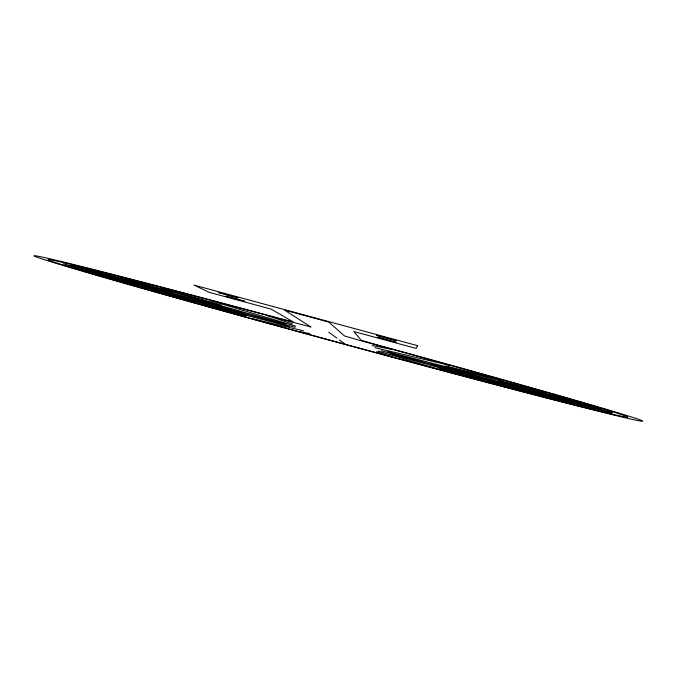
<?xml version="1.0" encoding="UTF-8"?>
<svg xmlns="http://www.w3.org/2000/svg" width="677" height="677" viewBox="0 0 677 677"><rect width="100%" height="100%" fill="white"/><g stroke="black" fill="none" stroke-linecap="round" stroke-linejoin="round"><path stroke-width="1.02" d="M225.906 296.188L244.837 301.358L225.89 296.196M298.354 331.408L309.685 333.566M372.13 345.541L390.587 349.095M252.487 318.799L303.508 330.833M374.931 347.699L449.401 365.318M208.804 306.681L246.2 316.024M445.339 365.834L502.106 380.051M168.505 295.384L289.181 326.407M387.591 351.735L546.144 392.567M132.861 285.245L193.825 301.214M498.543 381.058L579.715 402.333M103.2 276.648L247.765 315.017M431.08 363.693L601.878 409.077M80.885 269.962L160.11 291.22M523.77 388.869L612.44 412.691M67.235 265.562L295.062 327.321M381.185 350.678L611.856 413.266M63.469 263.818L151.606 287.937M519.462 388.683L601.007 411.024M70.594 265.003L243.17 312.732M431.004 364.708L581.078 406.259M89.195 269.328L172.288 292.582M489.073 381.286L553.388 399.312M119.304 276.825L285.694 324.097M390.087 353.775L519.301 390.536M160.229 287.353L221.523 305.149M438.916 368.296L480.171 380.296M210.454 300.537L295.697 326.212M378.062 351.05L437.291 368.931M267.669 315.77L292.379 323.919M376.53 351.693L391.907 356.787M328.844 332.263L336.867 338.102M339.397 339.947L345.211 344.17M417.684 345.702L416.05 348.393L353.826 331.535L361.306 340.319L376.217 344.627A315.736 4.003 15.2 0 1 599.627 411.557A315.736 4.003 15.2 0 1 89.144 273.153A315.736 4.003 15.2 0 1 279.483 318.41L293.192 321.88L271.088 309.11L209.201 292.346L193.918 285.076L417.684 345.702M376.522 335.276L396.341 340.658L376.522 335.276M238.084 297.795L218.324 292.43L238.084 297.795M377.368 337.239L396.333 342.393L377.368 337.239M310.853 326.906L296.424 323.234A300.36 3.8 15.2 0 0 98.512 275.59A300.36 3.8 15.2 0 0 589.252 408.637A300.36 3.8 15.2 0 0 360.274 340.548L344.652 336.046L328.726 322.066L284.475 310.074L310.853 326.906"/></g></svg>
